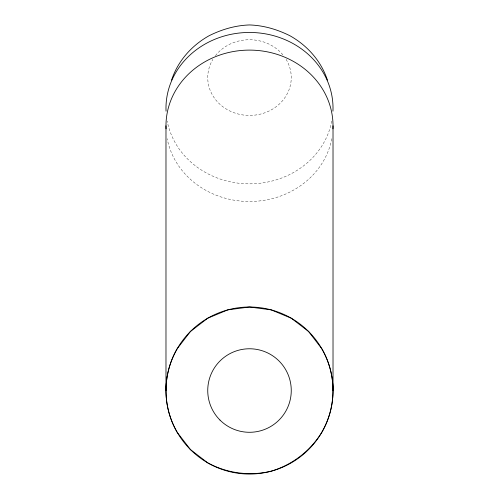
<?xml version="1.0" encoding="UTF-8"?>
<svg xmlns="http://www.w3.org/2000/svg" width="499" height="499" viewBox="0 0 499 499"><rect width="100%" height="100%" fill="white"/><g stroke="black" fill="none" stroke-linecap="round" stroke-linejoin="round"><path stroke-width="0.37" stroke-dasharray="2.5 1.87" d="M286.077 59.319A41.76 37.849 0 0 1 249.5 115.431A41.76 37.849 0 0 1 212.923 59.319M215.437 55.688A41.76 37.849 0 0 1 283.563 55.688M331.798 121.064A83.52 75.692 0 0 1 249.5 183.85A83.52 75.692 0 0 1 167.202 121.064M331.798 138.71A83.52 75.692 0 0 1 249.5 201.496A83.52 75.692 0 0 1 167.202 138.71"/><path stroke-width="0.75" d="M171.575 80.096C177.893 60.959 191.678 45.465 209.162 35.697C221.812 29.416 235.322 25.399 249.5 24.95C263.678 25.399 277.188 29.416 289.838 35.697C307.322 45.465 321.106 60.959 327.425 80.096M333.02 125.798L333.02 390.53A83.52 83.52 0 0 1 207.74 462.86L190.443 449.587L177.17 432.29A87.288 85.217 0 0 1 177.176 348.776L190.443 331.473L207.74 318.2L227.881 309.854L249.5 307.01L271.119 309.854L291.26 318.2L308.557 331.473L321.83 348.77A87.288 85.217 0 0 1 321.824 432.284C310.266 451.059 292.233 464.887 271.119 471.206C249.668 476.289 227.139 473.326 207.74 462.86A83.52 83.52 0 0 1 207.74 318.2A83.52 83.52 0 0 1 333.02 390.53M165.98 125.798L165.98 390.53M166.048 111.177A83.52 75.692 0 0 1 249.5 32.46A83.52 75.692 0 0 1 332.952 111.177M166.048 128.829A83.52 75.692 0 0 1 249.5 50.106A83.52 75.692 0 0 1 332.952 128.829M219.972 420.058A41.76 41.76 0 0 0 289.838 401.339A41.76 41.76 0 0 0 238.69 350.192A41.76 41.76 0 0 0 219.972 420.058"/></g></svg>
